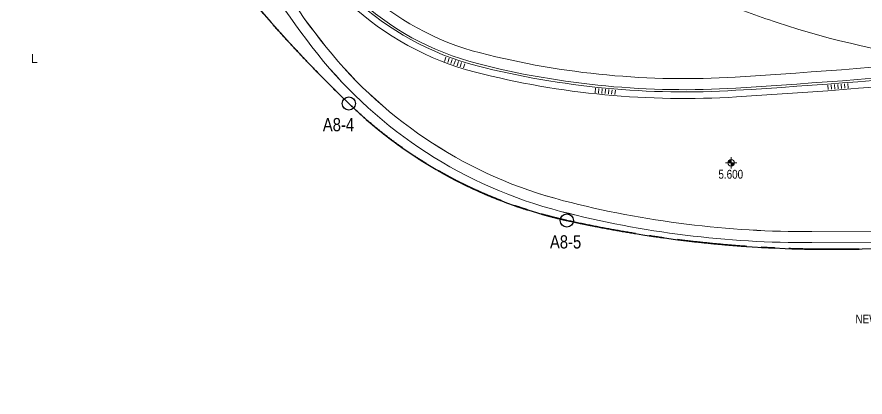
# Model space of a CAD drawing. Header units: millimetres. Extents: x 833576263 to 1668046980, y 817519639 to 1636103653.
# Drawn here: x 834050248 to 834088673, y 817965708 to 817982911 of the extents above; entities that cross this region are included whole.
import ezdxf
from ezdxf.enums import TextEntityAlignment as Align

# ---------------------------------------------------------------- set-up
doc = ezdxf.new("R2010")
doc.units = ezdxf.units.MM
doc.header["$LTSCALE"] = 100
doc.header["$MEASUREMENT"] = 0
doc.linetypes.add('R_P_Grid$0$CENTER', pattern=[50.8, 31.75, -6.35, 6.35, -6.35])
for name, color, linetype, lineweight in [('C160$0$DLN_TRAFFIC SIGN', 6, 'Continuous', 18), ('C160$0$PAV-secondary path-b', 6, 'Continuous', 18), ('R_P_Grid$0$RDA9101_P46A', 2, 'R_P_Grid$0$CENTER', 35), ('R_P_Grid$0$RDA9102', 1, 'Continuous', 25), ('R_P_LG$0$4-LINE', 7, 'Continuous', 9), ('R_P_LG$0$RDA0322', 1, 'Continuous', 18), ('R_P_LG$0$RDA04011', 4, 'Continuous', 25), ('R_P_LG$0$RDA0624', 7, 'Continuous', 13), ('R_P_LG$0$RDA2301', 7, 'Continuous', 18), ('R_P_LG$0$RDA4701', 7, 'Continuous', 18), ('R_P_LG$0$RDA9801', 7, 'Continuous', 18), ('R_WKCD_PARK$0$PAV-secondary path-b', 6, 'Continuous', 18), ('R_WKCD_PARK$0$RDA9801', 7, 'Continuous', 18)]:
    doc.layers.add(name, color=color, linetype=linetype, lineweight=lineweight)
doc.layers.add('R_P_Grid$0$Defpoints-1', color=5, linetype='Continuous', plot=False)
for name, color, linetype in [('R_Text for GBP from DLN$0$base plan(mm)$0$DLN040__', 7, 'Continuous'), ('T-TITL', 7, 'Continuous'), ('X-REF', 7, 'Continuous')]:
    doc.layers.add(name, color=color, linetype=linetype)
doc.styles.add('R_P_Grid$0$ARIAL', font='arial.ttf', dxfattribs={"width": 0.8})
doc.styles.add('R_P_LG$0$romans', font='arial.ttf', dxfattribs={"width": 0.8})
doc.styles.add('R_Text for GBP from DLN$0$base plan(mm)$0$SWIS721 LT', font='swiss.ttf')

# ---------------------------------------------------------------- blocks, each defined once
blk = doc.blocks.new('R_P_Grid')
at = {"layer": 'R_P_Grid$0$Defpoints-1'}
blk.add_lwpolyline([(834108440.4, 818007620.1, -0.1997282), (834109168.7, 818019975.9, -0.0208452), (834108001, 818027127), (834067586.5, 818026987.1), (834068728.4, 818017529.2, 0.0161813), (834046498.6, 818014112.4, 0.1579728), (834065282.7, 817978992.6, 0.1381183), (834075161, 817973700.8, 0.0719948), (834091040.6, 817972530.6, 0.0723741), (834117284.3, 817982913.2, -0.0170396), (834113742.4, 817988285.2), (834114198.4, 817992921.6, 0.1458816), (834113708.6, 817995445.6, -0.0365185)], format="xyb", close=True, dxfattribs=at)
at = {"layer": 'R_P_Grid$0$RDA9101_P46A'}
blk.add_lwpolyline([(834116993, 818077298.7), (834130474, 818097143.7), (834143758.4, 818116699.7), (833974486.8, 818116699.7, 0.0534924), (833969964, 818084413.7), (833969890, 818040226.7), (833969957.4, 818008440.1, 0.0555536), (834021539.8, 818015825.8, -0.0332765), (834067877.4, 818024578), (834068728.4, 818017529.2, 0.0161813), (834046498.6, 818014112.4, 0.1579728), (834065282.7, 817978992.6, 0.1381183), (834075161, 817973700.8, 0.0719948), (834091040.6, 817972530.6, 0.0723741), (834117284.3, 817982913.2, -0.0170396), (834113742.4, 817988285.2), (834114198.4, 817992921.6, 0.1458816), (834113708.6, 817995445.6, -0.0365185), (834108440.4, 818007620.1, -0.1997282), (834109168.7, 818019975.9, -0.0208452), (834108001, 818027127, -0.1498646)], format="xyb", close=True, dxfattribs=at)
at = {"layer": 'R_P_Grid$0$RDA9102'}
for centre in [(834065282.7, 817978992.6), (834075161, 817973700.8)]:
    blk.add_circle(centre, 300, dxfattribs=at)
at = {"layer": 'R_P_Grid$0$RDA9102', "style": 'R_P_Grid$0$ARIAL', "width": 0.8}
for s, p in [('A8-4', (834064106.4, 817977738)), ('A8-5', (834074396.2, 817972431.2))]:
    blk.add_text(s, height=600, rotation=0.00001, dxfattribs=at).set_placement(p)
blk = doc.blocks.new('R_WKCD_PARK')
at = {"layer": 'R_WKCD_PARK$0$PAV-secondary path-b'}
blk.add_arc((834034187, 818014967), 34000, 273.8022, 315.442, dxfattribs=at)
at = {"layer": 'R_WKCD_PARK$0$RDA9801'}
for p, q in [((834094417, 817973237), (834086263, 817973196)), ((834086265, 817972696), (834094419, 817972737))]:
    blk.add_line(p, q, dxfattribs=at)
for centre, radius, start, end in [((834089756, 818001971), 33170, 195.6711, 218.7117), ((834089756, 818001971), 32670, 195.6711, 218.7117), ((834080065, 817994204), 20250, 218.7117, 255.5339), ((834080065, 817994204), 20750, 218.7117, 255.5339), ((834086040, 818017365), 44170, 255.5339, 270.2887), ((834086040, 818017365), 44670, 255.5339, 270.2887)]:
    blk.add_arc(centre, radius, start, end, dxfattribs=at)
blk = doc.blocks.new('R_P_LG$0$LMark-FFL-1')
h = blk.add_hatch(color=256)
h.paths.add_polyline_path([(0, 0.75, 0.414214), (-0.75, 0), (0, 0)])
h.paths.add_polyline_path([(0.75, 0), (0, 0), (0, -0.75, 0.414214)])
for p, q in [((-1.28, 0), (1.28, 0)), ((0, 1.28), (0, -1.28))]:
    blk.add_line(p, q)
blk.add_circle((0, 0), 0.75)
at = {"color": 7, "style": 'R_P_LG$0$romans', "width": 0.8}
blk.add_attdef('FFL', (1.03, 1.03), '', height=2, dxfattribs=at)
blk = doc.blocks.new('R_P_LG')
at = {"layer": 'R_P_LG$0$RDA0624', "lineweight": 18}
h = blk.add_hatch(dxfattribs=at)
h.set_pattern_fill('DOTS', color=4, scale=90, angle=45, style=0)
h.set_pattern_definition([(45, (0, 0), (-50.513940681, 151.541822043), [0, -142.875])])
h.paths.add_polyline_path([(834023042.8602, 818010017.0877, -0.0469794105), (834087592.4086, 818020388.9736, -0.01635881), (834088573.1495, 818020421.0696), (834091396.5953, 818020421.0696, -0.0121473096), (834090782.7579, 818020569.6643), (834073470.9741, 818025208.3428, 0.0372492311), (834021539.7889, 818015825.7688, -0.0561869279), (833969363.6877, 818008422.2874, 0.4057052637), (833955668.2659, 817994334.2822), (833955655.7003, 817965708.069), (833961655.7009, 817965708.069), (833961668.2653, 817994331.6485, -0.4057052637), (833969535.848, 818002424.7579, 0.0561869279)])
at = {"layer": 'R_P_LG$0$RDA4701'}
h = blk.add_hatch(dxfattribs=at)
h.set_pattern_fill('_USER', color=256, scale=150, angle=58.68457711, pattern_type=0)
h.set_pattern_definition([(71.1597, (834047050.63, 817993247.91), (-141.96335, 48.4397), [])])
h.paths.add_polyline_path([(834070540.2104, 817980584.9681), (834070604.7967, 817980774.2525), (834069634.7138, 817981105.2573), (834069570.1275, 817980915.9729)])
h = blk.add_hatch(dxfattribs=at)
h.set_pattern_fill('_USER', color=256, scale=150, angle=81.91460306, pattern_type=0)
h.set_pattern_definition([(94.3897, (834061393.15, 817982071.31), (-149.56, -11.481), [])])
h.paths.add_polyline_path([(834087972.9599, 817979699.8068), (834087957.6519, 817979899.2201), (834086935.6587, 817979820.7664), (834086950.9668, 817979621.3531)])
h = blk.add_hatch(dxfattribs=at)
h.set_pattern_fill('_USER', color=256, scale=150, angle=72.11476018, pattern_type=0)
h.set_pattern_definition([(84.5899, (834051622.64, 817986251.95), (-149.3318, 14.1426), [])])
h.paths.add_polyline_path([(834077410.9604, 817979390.984), (834077429.8172, 817979590.093), (834076409.3833, 817979686.7343), (834076390.5264, 817979487.6252)])
at = {"layer": 'R_P_LG$0$4-LINE'}
for points in [[(834104910.8668, 817981462.8327, -0.0184140076), (834082843.079, 817979291.4951, -0.0779970155), (834071020.7297, 817980411.143, -0.2554958459), (834061807.5652, 817989000.8472, -0.228304919), (834062799.8022, 817996661.8621), (834056525.9999, 818004622.7069, -0.2026240576), (834054407.2832, 818012350.377, -0.3338828864), (834058534.2997, 818016549.585, -0.0119410876), (834075021.5256, 818018632.9662, -0.0119410876)], [(834104857.9877, 817981758.4065, -0.0184034957), (834082824.7141, 817979590.9324, -0.0779970155), (834071094.9809, 817980701.8091, -0.2554958459), (834062092.325, 817989095.25, -0.2348736073), (834063170.4628, 817996676.2052), (834056761.624, 818004808.3981, -0.2026240576), (834054704.664, 818012310.8211, -0.3338828864), (834058579.006, 818016252.9348, -0.0119410876), (834075052.0177, 818018334.5198)]]:
    blk.add_lwpolyline(points, format="xyb", dxfattribs=at)
at = {"layer": 'R_P_LG$0$RDA2301'}
for start, end in [(247.62457242, 251.68619615), (251.68619615, 263.01255695)]:
    blk.add_arc((834097253.753, 818020636.1515), 40000, start, end, dxfattribs=at)
at = {"layer": 'R_P_LG$0$RDA9801'}
for p, q in [((834094416.8442, 817973236.7131), (834086262.5751, 817973195.6268)), ((834086265.0944, 817972695.6332), (834094419.3635, 817972736.7194))]:
    blk.add_line(p, q, dxfattribs=at)
for points in [[(834104840.4938, 817981856.9492, -0.0184000982), (834082818.5925, 817979690.7449, -0.0779970155), (834071119.7313, 817980798.6978, -0.2554958459), (834062187.2449, 817989126.7176, -0.2371585484), (834063294.8205, 817996679.9658, -0.2321877957)], [(834104754.0172, 817982349.7982, -0.0183839116), (834082787.9844, 817980189.8071, -0.0779970155), (834071243.4833, 817981283.1412, -0.2554958459), (834062661.8445, 817989284.0555, -0.2321877957), (834063618.9089, 817996268.7292, -0.2321877957)]]:
    blk.add_lwpolyline(points, format="xyb", dxfattribs=at)
for centre, radius, start, end in [((834089755.6605, 818001970.9298), 33169.7835, 195.67114626, 218.7116625), ((834089755.6605, 818001970.9298), 32669.7835, 195.67114626, 218.7116625), ((834080064.8054, 817994203.8512), 20250.4363, 218.7116625, 255.53387903), ((834080064.8054, 817994203.8512), 20750.4363, 218.7116625, 255.53388074), ((834086040.0234, 818017364.7905), 44169.7244, 255.53387903, 270.28868598), ((834086040.0234, 818017364.7905), 44669.7244, 255.53388074, 270.28868598)]:
    blk.add_arc(centre, radius, start, end, dxfattribs=at)
at = {"layer": 'R_P_LG$0$RDA0322'}
ref = blk.add_blockref('R_P_LG$0$LMark-FFL-1', (834082606.5753, 817976306.9885), dxfattribs=dict(at, xscale=200, yscale=200, zscale=200))
ref.add_attrib('FFL', '5.600', dxfattribs={"layer": '0', "color": 7, "height": 400, "rotation": 0.00000095, "style": 'R_P_LG$0$romans', "width": 0.8}).set_placement((834082588.7267, 817975792.15), align=Align.MIDDLE)
at = {"layer": 'R_P_LG$0$RDA04011', "style": 'R_P_LG$0$romans', "width": 0.8}
blk.add_text('NEW ROAD CURB', height=400, dxfattribs=at).set_placement((834088237.8361, 817969039.4059))
blk = doc.blocks.new('C160$0$A$C1FEE5943')
at = {"layer": 'C160$0$PAV-secondary path-b'}
for radius, end in [(31000, 318.5171), (34000, 315.442)]:
    blk.add_arc((834034187, 818014967), radius, 273.8022, end, dxfattribs=at)
blk = doc.blocks.new('C160')
at = {"layer": 'C160$0$DLN_TRAFFIC SIGN', "xscale": 0.001, "yscale": 0.001, "zscale": 0.001}
blk.add_blockref('C160$0$A$C1FEE5943', (0, 0), dxfattribs=at)
blk.add_blockref('C160$0$A$C1FEE5943', (0, 0), dxfattribs=at)
blk = doc.blocks.new('R_Text for GBP from DLN')
at = {"layer": 'R_Text for GBP from DLN$0$base plan(mm)$0$DLN040__', "style": 'R_Text for GBP from DLN$0$base plan(mm)$0$SWIS721 LT'}
blk.add_text('L', height=400, dxfattribs=at).set_placement((834050876, 817980829))

msp = doc.modelspace()

# ---------------------------------------------------------------- block references
at = {"layer": 'X-REF'}
for name in ['R_P_Grid', 'R_WKCD_PARK']:
    msp.add_blockref(name, (0, 0), dxfattribs=at)

# ---------------------------------------------------------------- next in the draw order: block references
at = {"layer": 'X-REF', "xscale": 1000, "yscale": 1000, "zscale": 1000}
msp.add_blockref('C160', (0, 0), dxfattribs=at)

# ---------------------------------------------------------------- next in the draw order: block references
at = {"layer": 'T-TITL'}
msp.add_blockref('R_Text for GBP from DLN', (0, 0), dxfattribs=at)
at = {"layer": 'X-REF'}
for name in ['R_P_LG', 'R_Text for GBP from DLN']:
    msp.add_blockref(name, (0, 0), dxfattribs=at)

doc.saveas('drawing.dxf')
